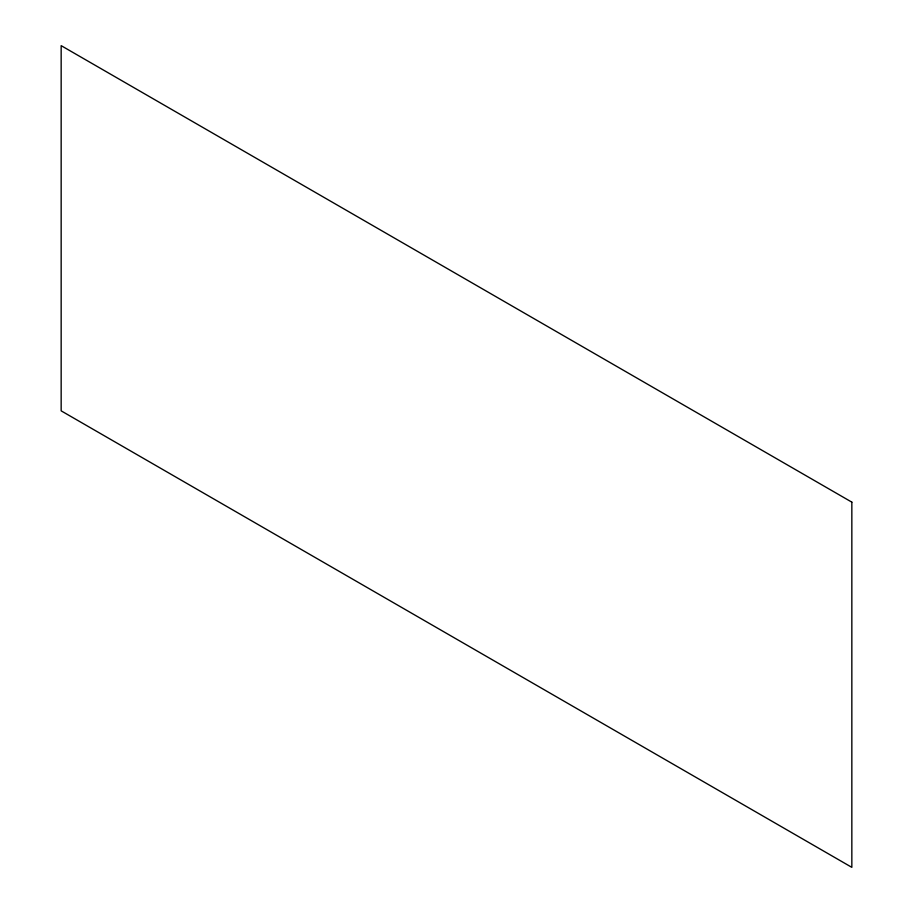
<?xml version="1.0" encoding="UTF-8"?>
<svg xmlns="http://www.w3.org/2000/svg" width="913" height="913" viewBox="0 0 913 913"><rect width="100%" height="100%" fill="white"/><g stroke="black" fill="none" stroke-linecap="round" stroke-linejoin="round"><path stroke-width="1.37" d="M851.84 502.15L61.16 45.65L61.16 410.85L851.84 867.35L851.84 502.15"/></g></svg>
